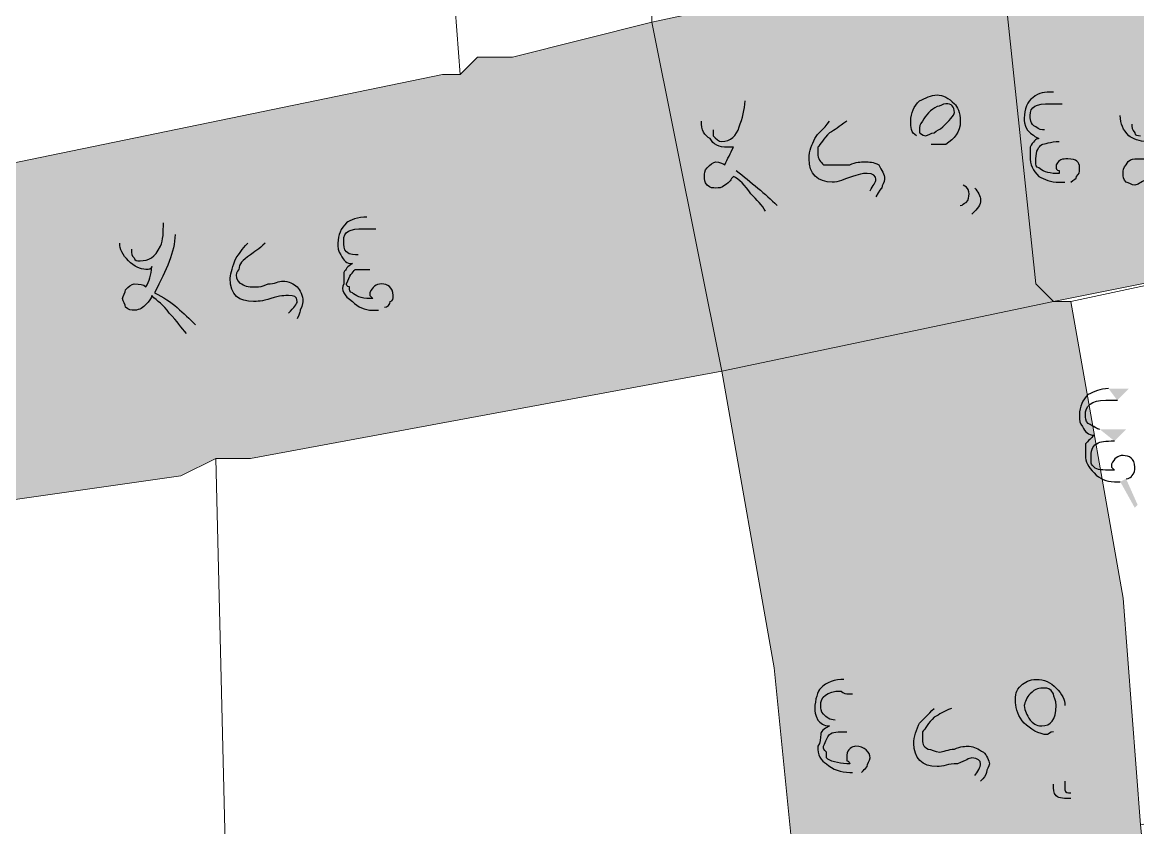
# Model space of a CAD drawing. Header units: metres. Extents: x 345912 to 349030, y 3061206 to 3061792.
# Drawn here: x 346841.73 to 346861.21, y 3061361.61 to 3061375.68 of the extents above; entities that cross this region are included whole.
import ezdxf

# ---------------------------------------------------------------- set-up
doc = ezdxf.new("R2010")
doc.units = ezdxf.units.M
doc.header["$MEASUREMENT"] = 0
doc.layers.add('PDF4_Geometry', color=7, linetype='Continuous')
doc.layers.add('PDF4_Solid Fills', color=7, linetype='Continuous')

msp = doc.modelspace()

# ---------------------------------------------------------------- hatches: boundary and pattern name
at = {"layer": 'PDF4_Solid Fills', "true_color": 0xc3c3c3, "transparency": 33554531}
h = msp.add_hatch(color=9, dxfattribs=at)
h.paths.add_polyline_path([(346861.86867, 3061355.56042), (346855.77267, 3061355.25562), (346854.85827, 3061364.39962), (346853.94387, 3061369.58122), (346859.73507, 3061370.80042), (346860.03987, 3061370.80042), (346860.95427, 3061365.61882), (346861.25907, 3061361.65642)], flags=0)
h.paths.add_polyline_path([(346864.00227, 3061332.39562), (346857.60147, 3061332.09083), (346856.68707, 3061342.14922), (346863.08787, 3061342.14922)], flags=0)
h.paths.add_polyline_path([(346838.09427, 3061366.83802), (346831.99827, 3061365.61882), (346831.08387, 3061365.31402), (346823.46387, 3061364.09482), (346814.01507, 3061362.26602), (346813.71028, 3061362.26602), (346791.45988, 3061357.99882), (346792.37427, 3061364.09482), (346811.27187, 3061367.75243), (346820.72067, 3061369.27642), (346829.55987, 3061371.10522), (346838.70387, 3061372.62922)], flags=0)
h.paths.add_polyline_path([(346867.65987, 3061372.32442), (346864.30707, 3061371.71482), (346864.30707, 3061372.01962), (346864.00227, 3061374.76282), (346867.35507, 3061375.37243)], flags=0)
h.paths.add_polyline_path([(346853.94387, 3061369.58122), (346845.71427, 3061368.05722), (346845.40947, 3061368.05722), (346845.10467, 3061368.05722), (346844.49507, 3061367.75243), (346838.09427, 3061366.83802), (346838.70387, 3061372.62922), (346849.06707, 3061374.76282), (346849.37187, 3061374.76282), (346849.67667, 3061375.06762), (346849.98147, 3061375.06762), (346850.28627, 3061375.06762), (346852.72467, 3061375.67722)], flags=0)
h.paths.add_polyline_path([(346859.73507, 3061370.80042), (346853.94387, 3061369.58122), (346852.72467, 3061375.67722), (346856.99187, 3061376.59162), (346858.82067, 3061376.89642), (346859.43027, 3061371.10522)], flags=0)
h.paths.add_polyline_path([(346864.00227, 3061374.76282), (346864.30707, 3061372.01962), (346864.30707, 3061371.71482), (346859.73507, 3061370.80042), (346859.43027, 3061371.10522), (346858.82067, 3061376.89642), (346860.95427, 3061377.20123), (346863.69747, 3061377.50603), (346863.69747, 3061376.89642)], flags=0)
h.paths.add_polyline_path([(346867.35507, 3061375.37243), (346864.00227, 3061374.76282), (346863.69747, 3061376.89642), (346863.69747, 3061377.50603), (346867.05027, 3061378.11562)], flags=0)
h.paths.add_polyline_path([(346956.05188, 3061317.15562), (346955.13748, 3061318.37482), (346952.39427, 3061320.81322), (346949.95587, 3061321.11802), (346943.85987, 3061323.25162), (346934.71587, 3061325.99482), (346928.01028, 3061327.51882), (346922.82867, 3061327.51882), (346919.78067, 3061327.21402), (346917.64707, 3061326.29962), (346909.41747, 3061322.03243), (346903.32147, 3061317.76522), (346901.18787, 3061317.15562), (346787.49747, 3061317.15562), (346787.19267, 3061318.37482), (346787.19267, 3061320.50842), (346788.10707, 3061333.91962), (346788.41187, 3061335.74842), (346788.41187, 3061342.14922), (346788.71668, 3061350.37882), (346789.63107, 3061357.08442), (346790.54547, 3061360.74202), (346790.54547, 3061366.22842), (346791.45988, 3061369.58122), (346794.50787, 3061379.03002), (346793.89827, 3061382.07802), (346793.59348, 3061382.99243), (346790.54547, 3061391.83162), (346787.19267, 3061402.80443), (346782.92547, 3061416.52042), (346782.92547, 3061419.87322), (346782.92547, 3061427.18843), (346780.18227, 3061437.55162), (346778.04867, 3061448.82923), (346775.30547, 3061457.36363), (346773.78147, 3061460.41162), (346770.73347, 3061464.06923), (346767.07587, 3061467.72682), (346763.11347, 3061473.51802), (346756.40787, 3061482.66203), (346754.88388, 3061486.31962), (346748.78787, 3061488.45322), (346744.82547, 3061489.36763), (346745.73987, 3061490.58682), (346754.57907, 3061487.84363), (346755.18867, 3061488.75802), (346754.57907, 3061494.24442), (346751.22627, 3061506.13162), (346747.56867, 3061512.83722), (346749.39748, 3061514.05643), (346753.35987, 3061506.43643), (346754.57907, 3061501.86442), (346756.71267, 3061492.72042), (346757.32227, 3061484.79563), (346760.37028, 3061481.13802), (346761.89427, 3061478.39483), (346767.07587, 3061470.77483), (346772.56227, 3061464.37402), (346775.00067, 3061461.02123), (346778.04867, 3061454.62042), (346780.18227, 3061447.00042), (346780.79187, 3061442.42843), (346784.44948, 3061428.10282), (346785.05907, 3061419.87322), (346785.36387, 3061417.13002), (346789.93587, 3061400.67083), (346795.11747, 3061386.04042), (346796.03187, 3061382.07802), (346795.42227, 3061375.67722), (346792.67907, 3061367.14282), (346792.37427, 3061364.09482), (346791.45988, 3061357.99882), (346791.15507, 3061353.73162), (346790.24067, 3061345.19722), (346789.93587, 3061333.61482), (346789.93587, 3061332.70042), (346789.63107, 3061331.48123), (346789.32628, 3061325.69002), (346789.02147, 3061321.42283), (346789.32628, 3061318.98443), (346789.63107, 3061317.15562), (346895.09187, 3061317.15562), (346896.00627, 3061317.46042), (346900.57827, 3061318.67962), (346905.45507, 3061320.81322), (346908.80787, 3061323.25162), (346916.12308, 3061327.21402), (346916.73267, 3061327.51882), (346917.64707, 3061327.82362), (346920.69507, 3061328.73802), (346927.70547, 3061328.73802), (346936.23988, 3061326.90923), (346946.29828, 3061324.16603), (346948.12707, 3061323.25162), (346949.04147, 3061322.94682), (346955.13748, 3061320.50842), (346957.57587, 3061318.37482), (346957.88067, 3061318.07002), (346958.49028, 3061317.15562)], flags=0)
h.paths.add_polyline_path([(346863.08787, 3061342.14922), (346856.68707, 3061342.14922), (346855.77267, 3061355.25562), (346861.86867, 3061355.56042), (346862.17347, 3061353.73162), (346862.78307, 3061343.97802)], flags=0)
h = msp.add_hatch(color=9, dxfattribs=at)
h.paths.add_polyline_path([(346861.86867, 3061355.56042), (346855.77267, 3061355.25562), (346854.85827, 3061364.39962), (346853.94387, 3061369.58122), (346859.73507, 3061370.80042), (346860.03987, 3061370.80042), (346860.95427, 3061365.61882), (346861.25907, 3061361.65642)], flags=0)
h.paths.add_polyline_path([(346864.00227, 3061332.39562), (346857.60147, 3061332.09083), (346856.68707, 3061342.14922), (346863.08787, 3061342.14922)], flags=0)
h.paths.add_polyline_path([(346838.09427, 3061366.83802), (346831.99827, 3061365.61882), (346831.08387, 3061365.31402), (346823.46387, 3061364.09482), (346814.01507, 3061362.26602), (346813.71028, 3061362.26602), (346791.45988, 3061357.99882), (346792.37427, 3061364.09482), (346811.27187, 3061367.75243), (346820.72067, 3061369.27642), (346829.55987, 3061371.10522), (346838.70387, 3061372.62922)], flags=0)
h.paths.add_polyline_path([(346867.65987, 3061372.32442), (346864.30707, 3061371.71482), (346864.30707, 3061372.01962), (346864.00227, 3061374.76282), (346867.35507, 3061375.37243)], flags=0)
h.paths.add_polyline_path([(346853.94387, 3061369.58122), (346845.71427, 3061368.05722), (346845.40947, 3061368.05722), (346845.10467, 3061368.05722), (346844.49507, 3061367.75243), (346838.09427, 3061366.83802), (346838.70387, 3061372.62922), (346849.06707, 3061374.76282), (346849.37187, 3061374.76282), (346849.67667, 3061375.06762), (346849.98147, 3061375.06762), (346850.28627, 3061375.06762), (346852.72467, 3061375.67722)], flags=0)
h.paths.add_polyline_path([(346859.73507, 3061370.80042), (346853.94387, 3061369.58122), (346852.72467, 3061375.67722), (346856.99187, 3061376.59162), (346858.82067, 3061376.89642), (346859.43027, 3061371.10522)], flags=0)
h.paths.add_polyline_path([(346864.00227, 3061374.76282), (346864.30707, 3061372.01962), (346864.30707, 3061371.71482), (346859.73507, 3061370.80042), (346859.43027, 3061371.10522), (346858.82067, 3061376.89642), (346860.95427, 3061377.20123), (346863.69747, 3061377.50603), (346863.69747, 3061376.89642)], flags=0)
h.paths.add_polyline_path([(346867.35507, 3061375.37243), (346864.00227, 3061374.76282), (346863.69747, 3061376.89642), (346863.69747, 3061377.50603), (346867.05027, 3061378.11562)], flags=0)
h.paths.add_polyline_path([(346956.05188, 3061317.15562), (346955.13748, 3061318.37482), (346952.39427, 3061320.81322), (346949.95587, 3061321.11802), (346943.85987, 3061323.25162), (346934.71587, 3061325.99482), (346928.01028, 3061327.51882), (346922.82867, 3061327.51882), (346919.78067, 3061327.21402), (346917.64707, 3061326.29962), (346909.41747, 3061322.03243), (346903.32147, 3061317.76522), (346901.18787, 3061317.15562), (346787.49747, 3061317.15562), (346787.19267, 3061318.37482), (346787.19267, 3061320.50842), (346788.10707, 3061333.91962), (346788.41187, 3061335.74842), (346788.41187, 3061342.14922), (346788.71668, 3061350.37882), (346789.63107, 3061357.08442), (346790.54547, 3061360.74202), (346790.54547, 3061366.22842), (346791.45988, 3061369.58122), (346794.50787, 3061379.03002), (346793.89827, 3061382.07802), (346793.59348, 3061382.99243), (346790.54547, 3061391.83162), (346787.19267, 3061402.80443), (346782.92547, 3061416.52042), (346782.92547, 3061419.87322), (346782.92547, 3061427.18843), (346780.18227, 3061437.55162), (346778.04867, 3061448.82923), (346775.30547, 3061457.36363), (346773.78147, 3061460.41162), (346770.73347, 3061464.06923), (346767.07587, 3061467.72682), (346763.11347, 3061473.51802), (346756.40787, 3061482.66203), (346754.88388, 3061486.31962), (346748.78787, 3061488.45322), (346744.82547, 3061489.36763), (346745.73987, 3061490.58682), (346754.57907, 3061487.84363), (346755.18867, 3061488.75802), (346754.57907, 3061494.24442), (346751.22627, 3061506.13162), (346747.56867, 3061512.83722), (346749.39748, 3061514.05643), (346753.35987, 3061506.43643), (346754.57907, 3061501.86442), (346756.71267, 3061492.72042), (346757.32227, 3061484.79563), (346760.37028, 3061481.13802), (346761.89427, 3061478.39483), (346767.07587, 3061470.77483), (346772.56227, 3061464.37402), (346775.00067, 3061461.02123), (346778.04867, 3061454.62042), (346780.18227, 3061447.00042), (346780.79187, 3061442.42843), (346784.44948, 3061428.10282), (346785.05907, 3061419.87322), (346785.36387, 3061417.13002), (346789.93587, 3061400.67083), (346795.11747, 3061386.04042), (346796.03187, 3061382.07802), (346795.42227, 3061375.67722), (346792.67907, 3061367.14282), (346792.37427, 3061364.09482), (346791.45988, 3061357.99882), (346791.15507, 3061353.73162), (346790.24067, 3061345.19722), (346789.93587, 3061333.61482), (346789.93587, 3061332.70042), (346789.63107, 3061331.48123), (346789.32628, 3061325.69002), (346789.02147, 3061321.42283), (346789.32628, 3061318.98443), (346789.63107, 3061317.15562), (346895.09187, 3061317.15562), (346896.00627, 3061317.46042), (346900.57827, 3061318.67962), (346905.45507, 3061320.81322), (346908.80787, 3061323.25162), (346916.12308, 3061327.21402), (346916.73267, 3061327.51882), (346917.64707, 3061327.82362), (346920.69507, 3061328.73802), (346927.70547, 3061328.73802), (346936.23988, 3061326.90923), (346946.29828, 3061324.16603), (346948.12707, 3061323.25162), (346949.04147, 3061322.94682), (346955.13748, 3061320.50842), (346957.57587, 3061318.37482), (346957.88067, 3061318.07002), (346958.49028, 3061317.15562)], flags=0)
h.paths.add_polyline_path([(346863.08787, 3061342.14922), (346856.68707, 3061342.14922), (346855.77267, 3061355.25562), (346861.86867, 3061355.56042), (346862.17347, 3061353.73162), (346862.78307, 3061343.97802)], flags=0)
at = {"layer": 'PDF4_Solid Fills', "transparency": 33554559}
h = msp.add_hatch(color=256, dxfattribs=at)
h.paths.add_polyline_path([(346859.88748, 3061374.25483), (346860.09068, 3061374.45803), (346859.73508, 3061374.45803)], flags=0)
h.paths.add_polyline_path([(346859.93828, 3061372.88323), (346860.19228, 3061372.42603), (346860.24308, 3061372.47683), (346860.03988, 3061372.88323)], flags=0)
h.paths.add_polyline_path([(346859.83668, 3061373.59443), (346860.03988, 3061373.79763), (346859.58268, 3061373.79763)], flags=0)
h.paths.add_polyline_path([(346861.66548, 3061374.40723), (346861.86868, 3061374.20403)], flags=0)
h.paths.add_polyline_path([(346861.51308, 3061373.13723, 0.07569992), (346861.86868, 3061374.20403)], flags=0)
h.paths.add_polyline_path([(346862.22428, 3061372.57843, 0.05915123), (346861.51308, 3061373.13723)], flags=0)
h.paths.add_polyline_path([(346862.22428, 3061372.57843), (346862.02108, 3061372.42603)], flags=0)
h.paths.add_polyline_path([(346860.90348, 3061374.05163), (346860.90348, 3061374.55963), (346861.10668, 3061374.35643), (346861.10668, 3061373.89923)], flags=0)
h.paths.add_polyline_path([(346863.59588, 3061374.05163), (346863.59588, 3061372.73083)], flags=0)
h.paths.add_polyline_path([(346863.69748, 3061372.47683), (346863.69748, 3061372.42603)], flags=0)
h = msp.add_hatch(color=256, dxfattribs=at)
h.paths.add_polyline_path([(346854.35028, 3061374.30564), (346854.55348, 3061374.10244)], flags=0)
h.paths.add_polyline_path([(346854.19788, 3061373.08644, 0.08894398), (346854.55348, 3061374.10244)], flags=0)
h.paths.add_polyline_path([(346854.90908, 3061372.47684), (346854.70588, 3061372.37524)], flags=0)
h.paths.add_polyline_path([(346853.58828, 3061373.95004), (346853.58828, 3061374.45804), (346853.79148, 3061374.30564), (346853.79148, 3061373.79764)], flags=0)
h.paths.add_polyline_path([(346855.82348, 3061373.95004), (346855.41708, 3061373.95004), (346855.62028, 3061374.15324), (346856.94108, 3061374.15324), (346856.73788, 3061373.95004), (346856.12828, 3061373.95004)], flags=0)
h.paths.add_polyline_path([(346856.63628, 3061372.62924), (346856.53468, 3061372.73084)], flags=0)
h.paths.add_polyline_path([(346857.60148, 3061373.54364), (346858.36348, 3061372.78164)], flags=0)
h.paths.add_polyline_path([(346858.31268, 3061372.32444), (346858.10948, 3061372.47684)], flags=0)
h.paths.add_polyline_path([(346858.16028, 3061372.83244), (346857.34748, 3061373.69604)], flags=0)
h = msp.add_hatch(color=256, dxfattribs=at)
h.paths.add_polyline_path([(346844.19028, 3061372.17203), (346844.39348, 3061371.96883)], flags=0)
h.paths.add_polyline_path([(346844.74908, 3061370.39403), (346844.59668, 3061370.24163)], flags=0)
h.paths.add_polyline_path([(346843.42828, 3061371.81643), (346843.42828, 3061372.32443), (346843.63148, 3061372.17203), (346843.63148, 3061371.71483)], flags=0)
h.paths.add_polyline_path([(346845.66348, 3061371.81643), (346845.25708, 3061371.81643), (346845.51108, 3061372.01963), (346846.78108, 3061372.01963), (346846.57788, 3061371.81643), (346845.96828, 3061371.81643)], flags=0)
h.paths.add_polyline_path([(346846.52708, 3061370.49563), (346846.37468, 3061370.59723)], flags=0)
h.paths.add_polyline_path([(346847.89868, 3061372.07043), (346848.10188, 3061372.27363), (346847.74628, 3061372.27363)], flags=0)
h.paths.add_polyline_path([(346847.94948, 3061370.64803), (346848.20348, 3061370.24163), (346848.25428, 3061370.29243), (346848.05108, 3061370.69883)], flags=0)
h.paths.add_polyline_path([(346847.79708, 3061371.35923), (346848.05108, 3061371.61323), (346847.59388, 3061371.61323)], flags=0)
h = msp.add_hatch(color=256, dxfattribs=at)
h.paths.add_polyline_path([(346860.85268, 3061369.07322), (346861.05588, 3061369.27642), (346860.70028, 3061369.27642)], flags=0)
h.paths.add_polyline_path([(346860.90348, 3061367.65082), (346861.15748, 3061367.19362), (346861.20828, 3061367.24442), (346861.00508, 3061367.70162)], flags=0)
h.paths.add_polyline_path([(346860.80188, 3061368.36202), (346861.00508, 3061368.56522), (346860.54788, 3061368.56522)], flags=0)
h.paths.add_polyline_path([(346862.27508, 3061368.81922), (346861.86868, 3061368.81922), (346862.07188, 3061369.02242), (346863.39268, 3061369.02242), (346863.18948, 3061368.81922), (346862.57988, 3061368.81922)], flags=0)
h.paths.add_polyline_path([(346863.08788, 3061367.49842), (346862.98628, 3061367.60002)], flags=0)
h.paths.add_polyline_path([(346863.90068, 3061368.92082), (346863.69748, 3061369.12402)], flags=0)
h.paths.add_polyline_path([(346864.40868, 3061368.10802), (346864.91668, 3061367.29522), (346864.81508, 3061367.24442), (346864.35788, 3061368.05722)], flags=0)
h = msp.add_hatch(color=256, dxfattribs=at)
h.paths.add_polyline_path([(346856.22988, 3061363.94243), (346856.43308, 3061364.19643), (346856.07748, 3061364.19643)], flags=0)
h.paths.add_polyline_path([(346856.22988, 3061362.57083), (346856.53468, 3061362.11363), (346856.58548, 3061362.16443), (346856.38228, 3061362.57083)], flags=0)
h.paths.add_polyline_path([(346856.12828, 3061363.28203), (346856.33148, 3061363.48523), (346855.92508, 3061363.48523)], flags=0)
h.paths.add_polyline_path([(346857.65228, 3061363.68843), (346857.24588, 3061363.68843), (346857.44908, 3061363.94243), (346858.76988, 3061363.94243), (346858.56668, 3061363.68843), (346857.95708, 3061363.68843)], flags=0)
h.paths.add_polyline_path([(346858.46508, 3061362.41843), (346858.36348, 3061362.52003)], flags=0)
h.paths.add_polyline_path([(346859.93828, 3061363.73923), (346859.93828, 3061362.41843)], flags=0)
h.paths.add_polyline_path([(346860.03988, 3061362.21523), (346860.03988, 3061362.11363)], flags=0)

# ---------------------------------------------------------------- linework, layer by layer
at = {"layer": 'PDF4_Geometry', "lineweight": 9}
for points in [[(346852.72468, 3061375.67724), (346850.28628, 3061375.06763), (346849.98147, 3061375.06763), (346849.67668, 3061375.06763), (346849.37188, 3061374.76284), (346848.15268, 3061390.91724), (346848.15268, 3061391.22203), (346848.45748, 3061391.22203), (346850.28628, 3061391.22203), (346851.20067, 3061382.99243), (346852.72468, 3061375.98203)], [(346852.72468, 3061375.67724), (346850.28628, 3061375.06763), (346849.98147, 3061375.06763), (346849.67668, 3061375.06763), (346849.37188, 3061374.76284), (346848.15268, 3061390.91724), (346848.15268, 3061391.22203), (346848.45748, 3061391.22203), (346850.28628, 3061391.22203), (346851.20067, 3061382.99243), (346852.72468, 3061375.98203)], [(346849.37188, 3061374.76284), (346849.06707, 3061374.76284), (346838.70388, 3061372.62923), (346840.22787, 3061386.34523), (346841.75188, 3061387.25963), (346842.05668, 3061389.08844), (346843.27587, 3061390.30763), (346846.62867, 3061390.91724), (346846.93348, 3061390.91724), (346847.23828, 3061390.91724), (346847.84787, 3061390.91724), (346848.15268, 3061390.91724)], [(346849.37188, 3061374.76284), (346849.06707, 3061374.76284), (346838.70388, 3061372.62923), (346840.22787, 3061386.34523), (346841.75188, 3061387.25963), (346842.05668, 3061389.08844), (346843.27587, 3061390.30763), (346846.62867, 3061390.91724), (346846.93348, 3061390.91724), (346847.23828, 3061390.91724), (346847.84787, 3061390.91724), (346848.15268, 3061390.91724)], [(346864.00227, 3061374.76282), (346864.30707, 3061372.01962), (346864.30707, 3061371.71482), (346859.73507, 3061370.80042), (346859.43027, 3061371.10522), (346858.82067, 3061376.89642), (346860.95427, 3061377.20123), (346863.69747, 3061377.50603), (346863.69747, 3061376.89642)], [(346864.00227, 3061374.76282), (346864.30707, 3061372.01962), (346864.30707, 3061371.71482), (346859.73507, 3061370.80042), (346859.43027, 3061371.10522), (346858.82067, 3061376.89642), (346860.95427, 3061377.20123), (346863.69747, 3061377.50603), (346863.69747, 3061376.89642)], [(346859.73507, 3061370.80042), (346853.94387, 3061369.58122), (346852.72467, 3061375.67722), (346856.99187, 3061376.59162), (346858.82067, 3061376.89642), (346859.43027, 3061371.10522)], [(346859.73507, 3061370.80042), (346853.94387, 3061369.58122), (346852.72467, 3061375.67722), (346856.99187, 3061376.59162), (346858.82067, 3061376.89642), (346859.43027, 3061371.10522)], [(346853.94387, 3061369.58122), (346845.71427, 3061368.05722), (346845.40947, 3061368.05722), (346845.10467, 3061368.05722), (346844.49507, 3061367.75243), (346838.09427, 3061366.83802), (346838.70387, 3061372.62922), (346849.06707, 3061374.76282), (346849.37187, 3061374.76282), (346849.67667, 3061375.06762), (346849.98147, 3061375.06762), (346850.28627, 3061375.06762), (346852.72467, 3061375.67722)], [(346853.94387, 3061369.58122), (346845.71427, 3061368.05722), (346845.40947, 3061368.05722), (346845.10467, 3061368.05722), (346844.49507, 3061367.75243), (346838.09427, 3061366.83802), (346838.70387, 3061372.62922), (346849.06707, 3061374.76282), (346849.37187, 3061374.76282), (346849.67667, 3061375.06762), (346849.98147, 3061375.06762), (346850.28627, 3061375.06762), (346852.72467, 3061375.67722)], [(346861.25908, 3061361.65643), (346860.95427, 3061365.61884), (346860.03988, 3061370.80042), (346864.30707, 3061371.71483), (346865.83108, 3061362.57083)], [(346861.25908, 3061361.65643), (346860.95427, 3061365.61884), (346860.03988, 3061370.80042), (346864.30707, 3061371.71483), (346865.83108, 3061362.57083)], [(346861.86867, 3061355.56042), (346855.77267, 3061355.25562), (346854.85827, 3061364.39962), (346853.94387, 3061369.58122), (346859.73507, 3061370.80042), (346860.03987, 3061370.80042), (346860.95427, 3061365.61882), (346861.25907, 3061361.65642)], [(346861.86867, 3061355.56042), (346855.77267, 3061355.25562), (346854.85827, 3061364.39962), (346853.94387, 3061369.58122), (346859.73507, 3061370.80042), (346860.03987, 3061370.80042), (346860.95427, 3061365.61882), (346861.25907, 3061361.65642)], [(346855.77268, 3061355.25564), (346855.16308, 3061350.37884), (346846.93348, 3061349.76923), (346846.32388, 3061349.76923), (346845.40947, 3061349.46444), (346845.40947, 3061355.56042), (346845.10468, 3061368.05724), (346845.40947, 3061368.05724), (346845.71427, 3061368.05724), (346853.94388, 3061369.58124), (346854.85828, 3061364.39963)], [(346855.77268, 3061355.25564), (346855.16308, 3061350.37884), (346846.93348, 3061349.76923), (346846.32388, 3061349.76923), (346845.40947, 3061349.46444), (346845.40947, 3061355.56042), (346845.10468, 3061368.05724), (346845.40947, 3061368.05724), (346845.71427, 3061368.05724), (346853.94388, 3061369.58124), (346854.85828, 3061364.39963)], [(346845.40947, 3061349.46444), (346844.49507, 3061349.46444), (346845.10468, 3061350.68363), (346845.10468, 3061350.98844), (346840.22787, 3061353.42683), (346836.57028, 3061354.03643), (346837.78947, 3061362.87564), (346838.09427, 3061366.83803), (346844.49507, 3061367.75243), (346845.10468, 3061368.05724), (346845.40947, 3061355.56042)], [(346845.40947, 3061349.46444), (346844.49507, 3061349.46444), (346845.10468, 3061350.68363), (346845.10468, 3061350.98844), (346840.22787, 3061353.42683), (346836.57028, 3061354.03643), (346837.78947, 3061362.87564), (346838.09427, 3061366.83803), (346844.49507, 3061367.75243), (346845.10468, 3061368.05724), (346845.40947, 3061355.56042)]]:
    msp.add_lwpolyline(points, close=True, dxfattribs=at)
at = {"layer": 'PDF4_Geometry', "lineweight": 25}
for points in [[(346854.24868, 3061373.84844), (346854.29948, 3061374.00084), (346854.35028, 3061374.15324), (346854.35028, 3061374.30564)], [(346857.24588, 3061373.95004), (346857.24588, 3061374.10244), (346857.29668, 3061374.20404), (346857.39828, 3061374.30564)], [(346857.39828, 3061374.30564), (346857.49988, 3061374.35644), (346857.60148, 3061374.40724), (346857.70308, 3061374.40724)], [(346857.70308, 3061374.40724), (346857.80468, 3061374.40724), (346857.90628, 3061374.35644), (346858.00788, 3061374.25484)], [(346859.37948, 3061374.35643), (346859.27788, 3061374.30563), (346859.22708, 3061374.15323), (346859.22708, 3061374.00083)], [(346859.73508, 3061374.45803), (346859.58268, 3061374.45803), (346859.48108, 3061374.45803), (346859.37948, 3061374.35643)], [(346857.70308, 3061374.20404), (346857.60148, 3061374.15324), (346857.49988, 3061374.05164), (346857.44908, 3061373.95004)], [(346857.85548, 3061374.25484), (346857.80468, 3061374.25484), (346857.75388, 3061374.20404), (346857.70308, 3061374.20404)], [(346858.00788, 3061374.10244), (346858.00788, 3061374.20404), (346857.95708, 3061374.25484), (346857.85548, 3061374.25484)], [(346858.00788, 3061374.25484), (346858.05868, 3061374.20404), (346858.10948, 3061374.10244), (346858.10948, 3061373.95004)], [(346859.32868, 3061374.05163), (346859.32868, 3061374.20403), (346859.43028, 3061374.25483), (346859.68428, 3061374.25483)], [(346859.68428, 3061374.25483), (346859.68428, 3061374.25483), (346859.73508, 3061374.25483), (346859.78588, 3061374.25483)], [(346859.78588, 3061374.25483), (346859.83668, 3061374.25483), (346859.88748, 3061374.25483), (346859.88748, 3061374.25483)], [(346853.74068, 3061373.64524), (346853.63908, 3061373.69604), (346853.58828, 3061373.79764), (346853.58828, 3061373.95004)], [(346855.56948, 3061373.64524), (346855.62028, 3061373.74684), (346855.72188, 3061373.79764), (346855.82348, 3061373.95004)], [(346856.12828, 3061373.95004), (346855.97588, 3061373.84844), (346855.92508, 3061373.79764), (346855.82348, 3061373.74684)], [(346857.34748, 3061373.69604), (346857.24588, 3061373.74684), (346857.24588, 3061373.84844), (346857.24588, 3061373.95004)], [(346857.44908, 3061373.95004), (346857.39828, 3061373.89924), (346857.39828, 3061373.84844), (346857.39828, 3061373.79764)], [(346857.80468, 3061373.84844), (346857.90628, 3061373.95004), (346858.00788, 3061374.05164), (346858.00788, 3061374.10244)], [(346858.10948, 3061373.95004), (346858.10948, 3061373.74684), (346858.00788, 3061373.64524), (346857.85548, 3061373.54364)], [(346859.22708, 3061374.00083), (346859.22708, 3061373.95003), (346859.22708, 3061373.89923), (346859.27788, 3061373.79763)], [(346859.43028, 3061373.84843), (346859.32868, 3061373.89923), (346859.32868, 3061374.00083), (346859.32868, 3061374.05163)], [(346861.05588, 3061373.69603), (346860.95428, 3061373.79763), (346860.90348, 3061373.89923), (346860.90348, 3061374.05163)], [(346853.79148, 3061373.79764), (346853.79148, 3061373.74684), (346853.79148, 3061373.69604), (346853.79148, 3061373.69604)], [(346853.94388, 3061373.59444), (346854.09628, 3061373.59444), (346854.19788, 3061373.69604), (346854.24868, 3061373.84844)], [(346855.82348, 3061373.74684), (346855.72188, 3061373.64524), (346855.67108, 3061373.54364), (346855.62028, 3061373.49284)], [(346857.39828, 3061373.79764), (346857.39828, 3061373.79764), (346857.39828, 3061373.74684), (346857.39828, 3061373.74684)], [(346857.39828, 3061373.74684), (346857.39828, 3061373.74684), (346857.44908, 3061373.69604), (346857.49988, 3061373.69604)], [(346857.49988, 3061373.69604), (346857.55068, 3061373.69604), (346857.60148, 3061373.74684), (346857.65228, 3061373.74684)], [(346857.65228, 3061373.74684), (346857.70308, 3061373.79764), (346857.75388, 3061373.79764), (346857.80468, 3061373.84844)], [(346859.27788, 3061373.79763), (346859.32868, 3061373.74683), (346859.37948, 3061373.69603), (346859.48108, 3061373.64523)], [(346859.58268, 3061373.79763), (346859.53188, 3061373.79763), (346859.48108, 3061373.79763), (346859.43028, 3061373.84843)], [(346861.10668, 3061373.89923), (346861.10668, 3061373.84843), (346861.10668, 3061373.79763), (346861.15748, 3061373.74683)], [(346861.15748, 3061373.74683), (346861.15748, 3061373.69603), (346861.20828, 3061373.69603), (346861.25908, 3061373.69603)], [(346854.04548, 3061373.49284), (346853.89308, 3061373.49284), (346853.79148, 3061373.54364), (346853.74068, 3061373.64524)], [(346853.79148, 3061373.69604), (346853.84228, 3061373.64524), (346853.89308, 3061373.59444), (346853.94388, 3061373.59444)], [(346855.46788, 3061373.28964), (346855.46788, 3061373.44204), (346855.51868, 3061373.54364), (346855.56948, 3061373.64524)], [(346857.85548, 3061373.54364), (346857.75388, 3061373.54364), (346857.65228, 3061373.54364), (346857.60148, 3061373.54364)], [(346859.48108, 3061373.64523), (346859.43028, 3061373.64523), (346859.37948, 3061373.59443), (346859.32868, 3061373.49283)], [(346859.43028, 3061373.28963), (346859.43028, 3061373.44203), (346859.48108, 3061373.49283), (346859.53188, 3061373.54363)], [(346859.53188, 3061373.54363), (346859.58268, 3061373.54363), (346859.68428, 3061373.59443), (346859.83668, 3061373.59443)], [(346861.36068, 3061373.59443), (346861.25908, 3061373.59443), (346861.10668, 3061373.64523), (346861.05588, 3061373.69603)], [(346853.99468, 3061373.18804), (346854.04548, 3061373.28964), (346854.09628, 3061373.39124), (346854.14708, 3061373.49284)], [(346854.14708, 3061373.49284), (346854.09628, 3061373.49284), (346854.09628, 3061373.49284), (346854.04548, 3061373.49284)], [(346855.62028, 3061373.49284), (346855.62028, 3061373.49284), (346855.62028, 3061373.44204), (346855.62028, 3061373.39124)], [(346855.62028, 3061373.39124), (346855.62028, 3061373.28964), (346855.67108, 3061373.23884), (346855.72188, 3061373.18804)], [(346859.32868, 3061373.49283), (346859.32868, 3061373.49283), (346859.32868, 3061373.39123), (346859.32868, 3061373.34043)], [(346859.32868, 3061373.34043), (346859.32868, 3061373.18803), (346859.37948, 3061373.08643), (346859.48108, 3061372.98483)], [(346853.63908, 3061372.98484), (346853.63908, 3061373.03564), (346853.63908, 3061373.08644), (346853.68988, 3061373.13724)], [(346853.68988, 3061373.13724), (346853.74068, 3061373.18804), (346853.79148, 3061373.23884), (346853.84228, 3061373.23884)], [(346853.84228, 3061373.23884), (346853.89308, 3061373.23884), (346853.99468, 3061373.18804), (346853.99468, 3061373.18804)], [(346855.87428, 3061372.88324), (346855.62028, 3061372.88324), (346855.46788, 3061373.03564), (346855.46788, 3061373.28964)], [(346855.72188, 3061373.18804), (346855.77268, 3061373.18804), (346855.82348, 3061373.18804), (346855.92508, 3061373.18804)], [(346855.92508, 3061373.18804), (346855.97588, 3061373.18804), (346856.07748, 3061373.18804), (346856.17908, 3061373.18804)], [(346856.17908, 3061373.18804), (346856.28068, 3061373.23884), (346856.38228, 3061373.23884), (346856.43308, 3061373.23884)], [(346856.43308, 3061373.23884), (346856.53468, 3061373.23884), (346856.58548, 3061373.23884), (346856.68708, 3061373.18804)], [(346856.68708, 3061373.18804), (346856.73788, 3061373.08644), (346856.78868, 3061373.03564), (346856.78868, 3061372.93404)], [(346859.43028, 3061373.23883), (346859.43028, 3061373.28963), (346859.43028, 3061373.28963), (346859.43028, 3061373.28963)], [(346859.48108, 3061373.13723), (346859.43028, 3061373.13723), (346859.43028, 3061373.18803), (346859.43028, 3061373.23883)], [(346859.78588, 3061373.03563), (346859.63348, 3061373.03563), (346859.53188, 3061373.08643), (346859.48108, 3061373.13723)], [(346859.98908, 3061373.28963), (346859.88748, 3061373.28963), (346859.83668, 3061373.28963), (346859.78588, 3061373.18803)], [(346859.78588, 3061373.18803), (346859.78588, 3061373.13723), (346859.78588, 3061373.13723), (346859.78588, 3061373.13723)], [(346859.78588, 3061373.13723), (346859.78588, 3061373.13723), (346859.78588, 3061373.08643), (346859.83668, 3061373.08643)], [(346860.19228, 3061373.13723), (346860.19228, 3061373.23883), (346860.14148, 3061373.28963), (346859.98908, 3061373.28963)], [(346860.14148, 3061372.98483), (346860.19228, 3061373.03563), (346860.19228, 3061373.03563), (346860.19228, 3061373.13723)], [(346860.95428, 3061373.03563), (346860.95428, 3061373.08643), (346860.95428, 3061373.13723), (346861.00508, 3061373.18803)], [(346861.00508, 3061373.18803), (346861.05588, 3061373.28963), (346861.10668, 3061373.28963), (346861.15748, 3061373.28963)], [(346861.15748, 3061373.28963), (346861.25908, 3061373.28963), (346861.30988, 3061373.28963), (346861.36068, 3061373.28963)], [(346853.68988, 3061372.83244), (346853.63908, 3061372.88324), (346853.63908, 3061372.93404), (346853.63908, 3061372.98484)], [(346854.14708, 3061372.98484), (346854.09628, 3061372.93404), (346854.09628, 3061372.88324), (346853.99468, 3061372.83244)], [(346854.45188, 3061372.68004), (346854.35028, 3061372.83244), (346854.24868, 3061372.93404), (346854.14708, 3061372.98484)], [(346854.19788, 3061373.08644), (346854.45188, 3061372.88324), (346854.70588, 3061372.68004), (346854.90908, 3061372.47684)], [(346856.22988, 3061372.98484), (346856.07748, 3061372.93404), (346855.97588, 3061372.88324), (346855.87428, 3061372.88324)], [(346856.48388, 3061373.03564), (346856.43308, 3061373.03564), (346856.38228, 3061373.03564), (346856.22988, 3061372.98484)], [(346856.63628, 3061372.93404), (346856.63628, 3061372.98484), (346856.58548, 3061373.03564), (346856.48388, 3061373.03564)], [(346856.53468, 3061372.73084), (346856.58548, 3061372.83244), (346856.63628, 3061372.88324), (346856.63628, 3061372.93404)], [(346856.78868, 3061372.93404), (346856.78868, 3061372.88324), (346856.73788, 3061372.83244), (346856.73788, 3061372.78164)], [(346859.48108, 3061372.98483), (346859.58268, 3061372.93403), (346859.68428, 3061372.88323), (346859.83668, 3061372.88323)], [(346859.83668, 3061373.03563), (346859.83668, 3061373.03563), (346859.78588, 3061373.03563), (346859.78588, 3061373.03563)], [(346859.83668, 3061373.08643), (346859.83668, 3061373.08643), (346859.83668, 3061373.03563), (346859.83668, 3061373.03563)], [(346860.03988, 3061372.88323), (346860.09068, 3061372.93403), (346860.14148, 3061372.93403), (346860.14148, 3061372.98483)], [(346861.00508, 3061372.88323), (346860.95428, 3061372.93403), (346860.95428, 3061372.98483), (346860.95428, 3061373.03563)], [(346861.36068, 3061372.93403), (346861.25908, 3061372.88323), (346861.20828, 3061372.83243), (346861.15748, 3061372.83243)], [(346853.84228, 3061372.78164), (346853.79148, 3061372.78164), (346853.74068, 3061372.78164), (346853.68988, 3061372.83244)], [(346853.99468, 3061372.83244), (346853.94388, 3061372.78164), (346853.89308, 3061372.78164), (346853.84228, 3061372.78164)], [(346856.73788, 3061372.78164), (346856.73788, 3061372.78164), (346856.68708, 3061372.73084), (346856.63628, 3061372.62924)], [(346858.26188, 3061372.68004), (346858.26188, 3061372.73084), (346858.26188, 3061372.78164), (346858.16028, 3061372.83244)], [(346858.36348, 3061372.78164), (346858.41428, 3061372.73084), (346858.46508, 3061372.62924), (346858.46508, 3061372.57844)], [(346859.83668, 3061372.88323), (346859.88748, 3061372.88323), (346859.88748, 3061372.88323), (346859.93828, 3061372.88323)], [(346861.15748, 3061372.83243), (346861.10668, 3061372.83243), (346861.05588, 3061372.88323), (346861.00508, 3061372.88323)], [(346854.70588, 3061372.37524), (346854.65508, 3061372.47684), (346854.55348, 3061372.57844), (346854.45188, 3061372.68004)], [(346858.21108, 3061372.52764), (346858.26188, 3061372.57844), (346858.26188, 3061372.62924), (346858.26188, 3061372.68004)], [(346858.46508, 3061372.57844), (346858.46508, 3061372.47684), (346858.41428, 3061372.42604), (346858.31268, 3061372.32444)], [(346858.10948, 3061372.47684), (346858.16028, 3061372.47684), (346858.16028, 3061372.52764), (346858.21108, 3061372.52764)], [(346844.13948, 3061371.76563), (346844.19028, 3061371.86723), (346844.19028, 3061372.01963), (346844.19028, 3061372.17203)], [(346847.39068, 3061372.17203), (346847.28908, 3061372.07043), (346847.23828, 3061371.96883), (346847.23828, 3061371.81643)], [(346847.74628, 3061372.27363), (346847.59388, 3061372.27363), (346847.44148, 3061372.22283), (346847.39068, 3061372.17203)], [(346844.39348, 3061371.96883), (346844.39348, 3061371.66403), (346844.24108, 3061371.35923), (346844.03788, 3061370.95283)], [(346847.33988, 3061371.86723), (346847.33988, 3061372.01963), (346847.44148, 3061372.07043), (346847.69548, 3061372.07043)], [(346847.69548, 3061372.07043), (346847.69548, 3061372.07043), (346847.74628, 3061372.07043), (346847.79708, 3061372.07043)], [(346847.79708, 3061372.07043), (346847.84788, 3061372.07043), (346847.89868, 3061372.07043), (346847.89868, 3061372.07043)], [(346843.58068, 3061371.51163), (346843.47908, 3061371.61323), (346843.42828, 3061371.71483), (346843.42828, 3061371.81643)], [(346843.78388, 3061371.51163), (346843.93628, 3061371.51163), (346844.03788, 3061371.56243), (346844.13948, 3061371.76563)], [(346845.46028, 3061371.56243), (346845.51108, 3061371.61323), (346845.56188, 3061371.71483), (346845.66348, 3061371.81643)], [(346845.96828, 3061371.81643), (346845.86668, 3061371.71483), (346845.76508, 3061371.66403), (346845.71428, 3061371.61323)], [(346847.23828, 3061371.81643), (346847.23828, 3061371.76563), (346847.23828, 3061371.66403), (346847.28908, 3061371.61323)], [(346847.39068, 3061371.66403), (346847.33988, 3061371.71483), (346847.33988, 3061371.76563), (346847.33988, 3061371.86723)], [(346843.63148, 3061371.71483), (346843.63148, 3061371.61323), (346843.63148, 3061371.61323), (346843.68228, 3061371.56243)], [(346845.71428, 3061371.61323), (346845.56188, 3061371.51163), (346845.51108, 3061371.46083), (346845.51108, 3061371.35923)], [(346847.28908, 3061371.61323), (346847.33988, 3061371.51163), (346847.39068, 3061371.46083), (346847.49228, 3061371.46083)], [(346847.59388, 3061371.61323), (346847.54308, 3061371.61323), (346847.44148, 3061371.61323), (346847.39068, 3061371.66403)], [(346843.88548, 3061371.35923), (346843.78388, 3061371.35923), (346843.68228, 3061371.41003), (346843.58068, 3061371.51163)], [(346843.68228, 3061371.56243), (346843.68228, 3061371.51163), (346843.73308, 3061371.51163), (346843.78388, 3061371.51163)], [(346843.88548, 3061371.05443), (346843.93628, 3061371.15603), (346843.98708, 3061371.25763), (346843.98708, 3061371.41003)], [(346843.98708, 3061371.41003), (346843.98708, 3061371.35923), (346843.93628, 3061371.35923), (346843.88548, 3061371.35923)], [(346845.35868, 3061371.20683), (346845.35868, 3061371.30843), (346845.40948, 3061371.41003), (346845.46028, 3061371.56243)], [(346847.49228, 3061371.46083), (346847.39068, 3061371.41003), (346847.39068, 3061371.35923), (346847.33988, 3061371.30843)], [(346845.76508, 3061370.80043), (346845.51108, 3061370.80043), (346845.35868, 3061370.90203), (346845.35868, 3061371.20683)], [(346845.51108, 3061371.35923), (346845.51108, 3061371.35923), (346845.46028, 3061371.30843), (346845.46028, 3061371.25763)], [(346845.46028, 3061371.25763), (346845.46028, 3061371.20683), (346845.51108, 3061371.10523), (346845.56188, 3061371.10523)], [(346847.33988, 3061371.30843), (346847.33988, 3061371.25763), (346847.33988, 3061371.20683), (346847.33988, 3061371.10523)], [(346847.39068, 3061371.10523), (346847.44148, 3061371.25763), (346847.49228, 3061371.30843), (346847.54308, 3061371.35923)], [(346847.54308, 3061371.35923), (346847.59388, 3061371.35923), (346847.64468, 3061371.35923), (346847.79708, 3061371.35923)], [(346843.47908, 3061370.85123), (346843.47908, 3061370.90203), (346843.52988, 3061370.95283), (346843.52988, 3061371.00363)], [(346843.52988, 3061371.00363), (346843.58068, 3061371.05443), (346843.63148, 3061371.10523), (346843.68228, 3061371.10523)], [(346843.68228, 3061371.10523), (346843.78388, 3061371.10523), (346843.83468, 3061371.10523), (346843.88548, 3061371.05443)], [(346845.56188, 3061371.10523), (346845.61268, 3061371.05443), (346845.71428, 3061371.05443), (346845.81588, 3061371.05443)], [(346845.81588, 3061371.05443), (346845.86668, 3061371.05443), (346845.91748, 3061371.05443), (346846.01908, 3061371.10523)], [(346846.01908, 3061371.10523), (346846.12068, 3061371.10523), (346846.22228, 3061371.15603), (346846.27308, 3061371.15603)], [(346846.27308, 3061371.15603), (346846.37468, 3061371.15603), (346846.47628, 3061371.10523), (346846.52708, 3061371.05443)], [(346846.52708, 3061371.05443), (346846.57788, 3061371.00363), (346846.62868, 3061370.90203), (346846.62868, 3061370.80043)], [(346847.33988, 3061371.10523), (346847.28908, 3061371.00363), (346847.33988, 3061370.90203), (346847.49228, 3061370.80043)], [(346847.44148, 3061371.05443), (346847.39068, 3061371.05443), (346847.39068, 3061371.10523), (346847.39068, 3061371.10523)], [(346847.49228, 3061370.95283), (346847.44148, 3061370.95283), (346847.44148, 3061371.00363), (346847.44148, 3061371.05443)], [(346848.00028, 3061371.10523), (346847.89868, 3061371.10523), (346847.84788, 3061371.05443), (346847.79708, 3061370.95283)], [(346848.20348, 3061370.90203), (346848.20348, 3061371.05443), (346848.10188, 3061371.10523), (346848.00028, 3061371.10523)], [(346843.52988, 3061370.69883), (346843.52988, 3061370.74963), (346843.47908, 3061370.80043), (346843.47908, 3061370.85123)], [(346843.98708, 3061370.90203), (346843.98708, 3061370.85123), (346843.93628, 3061370.80043), (346843.88548, 3061370.74963)], [(346844.29188, 3061370.59723), (346844.19028, 3061370.74963), (346844.08868, 3061370.80043), (346843.98708, 3061370.90203)], [(346844.03788, 3061370.95283), (346844.34268, 3061370.80043), (346844.54588, 3061370.59723), (346844.74908, 3061370.39403)], [(346846.06988, 3061370.85123), (346845.91748, 3061370.80043), (346845.81588, 3061370.80043), (346845.76508, 3061370.80043)], [(346846.37468, 3061370.90203), (346846.32388, 3061370.90203), (346846.22228, 3061370.90203), (346846.06988, 3061370.85123)], [(346846.52708, 3061370.80043), (346846.52708, 3061370.90203), (346846.47628, 3061370.90203), (346846.37468, 3061370.90203)], [(346846.37468, 3061370.59723), (346846.47628, 3061370.69883), (346846.52708, 3061370.74963), (346846.52708, 3061370.80043)], [(346846.62868, 3061370.80043), (346846.62868, 3061370.80043), (346846.62868, 3061370.74963), (346846.57788, 3061370.64803)], [(346847.79708, 3061370.85123), (346847.64468, 3061370.85123), (346847.54308, 3061370.90203), (346847.49228, 3061370.95283)], [(346847.49228, 3061370.80043), (346847.59388, 3061370.69883), (346847.69548, 3061370.64803), (346847.84788, 3061370.64803)], [(346847.79708, 3061370.95283), (346847.79708, 3061370.90203), (346847.79708, 3061370.90203), (346847.79708, 3061370.90203)], [(346847.79708, 3061370.90203), (346847.84788, 3061370.85123), (346847.84788, 3061370.85123), (346847.84788, 3061370.85123)], [(346847.84788, 3061370.85123), (346847.84788, 3061370.85123), (346847.79708, 3061370.85123), (346847.79708, 3061370.85123)], [(346848.05108, 3061370.69883), (346848.10188, 3061370.69883), (346848.15268, 3061370.74963), (346848.15268, 3061370.80043)], [(346848.15268, 3061370.80043), (346848.20348, 3061370.80043), (346848.20348, 3061370.85123), (346848.20348, 3061370.90203)], [(346843.68228, 3061370.64803), (346843.63148, 3061370.64803), (346843.58068, 3061370.64803), (346843.52988, 3061370.69883)], [(346843.88548, 3061370.74963), (346843.83468, 3061370.69883), (346843.78388, 3061370.64803), (346843.68228, 3061370.64803)], [(346844.59668, 3061370.24163), (346844.49508, 3061370.34323), (346844.44428, 3061370.44483), (346844.29188, 3061370.59723)], [(346846.57788, 3061370.64803), (346846.57788, 3061370.64803), (346846.57788, 3061370.59723), (346846.52708, 3061370.49563)], [(346847.84788, 3061370.64803), (346847.89868, 3061370.64803), (346847.89868, 3061370.64803), (346847.94948, 3061370.64803)], [(346860.70028, 3061369.27642), (346860.54788, 3061369.27642), (346860.44628, 3061369.22562), (346860.34468, 3061369.17482)], [(346860.34468, 3061369.17482), (346860.24308, 3061369.07322), (346860.19228, 3061368.97162), (346860.19228, 3061368.81922)], [(346860.29388, 3061368.81922), (346860.29388, 3061368.97162), (346860.39548, 3061369.07322), (346860.64948, 3061369.07322)], [(346860.64948, 3061369.07322), (346860.64948, 3061369.07322), (346860.70028, 3061369.07322), (346860.75108, 3061369.07322)], [(346860.75108, 3061369.07322), (346860.80188, 3061369.07322), (346860.85268, 3061369.07322), (346860.85268, 3061369.07322)], [(346860.19228, 3061368.81922), (346860.19228, 3061368.71762), (346860.19228, 3061368.66682), (346860.24308, 3061368.61602)], [(346860.34468, 3061368.66682), (346860.29388, 3061368.71762), (346860.29388, 3061368.76842), (346860.29388, 3061368.81922)], [(346860.54788, 3061368.56522), (346860.49708, 3061368.56522), (346860.44628, 3061368.61602), (346860.34468, 3061368.66682)], [(346860.24308, 3061368.61602), (346860.29388, 3061368.51442), (346860.34468, 3061368.46362), (346860.44628, 3061368.46362)], [(346860.44628, 3061368.46362), (346860.39548, 3061368.41282), (346860.34468, 3061368.36202), (346860.29388, 3061368.31122)], [(346860.29388, 3061368.31122), (346860.29388, 3061368.26042), (346860.29388, 3061368.20962), (346860.29388, 3061368.10802)], [(346860.39548, 3061368.10802), (346860.39548, 3061368.20962), (346860.44628, 3061368.31122), (346860.49708, 3061368.31122)], [(346860.49708, 3061368.31122), (346860.54788, 3061368.36202), (346860.64948, 3061368.36202), (346860.80188, 3061368.36202)], [(346860.29388, 3061368.10802), (346860.29388, 3061368.00642), (346860.34468, 3061367.90482), (346860.44628, 3061367.80322)], [(346860.39548, 3061368.00642), (346860.39548, 3061368.05722), (346860.39548, 3061368.10802), (346860.39548, 3061368.10802)], [(346860.95428, 3061368.10802), (346860.85268, 3061368.10802), (346860.80188, 3061368.05722), (346860.75108, 3061367.95562)], [(346861.15748, 3061367.90482), (346861.15748, 3061368.05722), (346861.05588, 3061368.10802), (346860.95428, 3061368.10802)], [(346860.44628, 3061367.90482), (346860.39548, 3061367.95562), (346860.39548, 3061367.95562), (346860.39548, 3061368.00642)], [(346860.75108, 3061367.85402), (346860.59868, 3061367.85402), (346860.49708, 3061367.85402), (346860.44628, 3061367.90482)], [(346860.75108, 3061367.95562), (346860.75108, 3061367.95562), (346860.75108, 3061367.90482), (346860.75108, 3061367.90482)], [(346860.75108, 3061367.90482), (346860.75108, 3061367.90482), (346860.75108, 3061367.90482), (346860.80188, 3061367.85402)], [(346861.10668, 3061367.75242), (346861.15748, 3061367.80322), (346861.15748, 3061367.85402), (346861.15748, 3061367.90482)], [(346860.44628, 3061367.80322), (346860.54788, 3061367.70162), (346860.64948, 3061367.65082), (346860.80188, 3061367.65082)], [(346860.80188, 3061367.85402), (346860.80188, 3061367.85402), (346860.75108, 3061367.85402), (346860.75108, 3061367.85402)], [(346861.00508, 3061367.70162), (346861.05588, 3061367.70162), (346861.10668, 3061367.75242), (346861.10668, 3061367.75242)], [(346860.80188, 3061367.65082), (346860.85268, 3061367.65082), (346860.85268, 3061367.65082), (346860.90348, 3061367.65082)], [(346856.07748, 3061364.19643), (346855.92508, 3061364.19643), (346855.77268, 3061364.14563), (346855.67108, 3061364.04403)], [(346859.17628, 3061364.09483), (346859.22708, 3061364.14563), (346859.32868, 3061364.19643), (346859.43028, 3061364.19643)], [(346859.43028, 3061364.19643), (346859.58268, 3061364.19643), (346859.68428, 3061364.14563), (346859.78588, 3061364.04403)], [(346855.67108, 3061364.04403), (346855.62028, 3061363.99323), (346855.56948, 3061363.84083), (346855.56948, 3061363.68843)], [(346855.67108, 3061363.73923), (346855.67108, 3061363.89163), (346855.77268, 3061363.99323), (346856.02668, 3061363.99323)], [(346856.02668, 3061363.99323), (346856.02668, 3061363.99323), (346856.07748, 3061363.94243), (346856.12828, 3061363.94243)], [(346859.07468, 3061363.79003), (346859.07468, 3061363.94243), (346859.07468, 3061363.99323), (346859.17628, 3061364.09483)], [(346859.58268, 3061364.04403), (346859.48108, 3061364.04403), (346859.43028, 3061364.04403), (346859.32868, 3061363.94243)], [(346859.73508, 3061363.94243), (346859.68428, 3061364.04403), (346859.63348, 3061364.04403), (346859.58268, 3061364.04403)], [(346859.78588, 3061364.04403), (346859.88748, 3061363.94243), (346859.93828, 3061363.84083), (346859.93828, 3061363.73923)], [(346856.12828, 3061363.94243), (346856.17908, 3061363.94243), (346856.17908, 3061363.94243), (346856.22988, 3061363.94243)], [(346859.22708, 3061363.43443), (346859.12548, 3061363.53603), (346859.07468, 3061363.68843), (346859.07468, 3061363.79003)], [(346859.32868, 3061363.94243), (346859.27788, 3061363.89163), (346859.22708, 3061363.79003), (346859.22708, 3061363.73923)], [(346859.78588, 3061363.73923), (346859.78588, 3061363.84083), (346859.73508, 3061363.89163), (346859.73508, 3061363.94243)], [(346855.56948, 3061363.68843), (346855.56948, 3061363.63763), (346855.56948, 3061363.58683), (346855.62028, 3061363.48523)], [(346855.72188, 3061363.58683), (346855.67108, 3061363.63763), (346855.67108, 3061363.68843), (346855.67108, 3061363.73923)], [(346855.92508, 3061363.48523), (346855.82348, 3061363.48523), (346855.77268, 3061363.53603), (346855.72188, 3061363.58683)], [(346857.39828, 3061363.43443), (346857.44908, 3061363.48523), (346857.55068, 3061363.58683), (346857.65228, 3061363.68843)], [(346857.95708, 3061363.68843), (346857.80468, 3061363.63763), (346857.75388, 3061363.58683), (346857.65228, 3061363.53603)], [(346859.22708, 3061363.73923), (346859.22708, 3061363.63763), (346859.27788, 3061363.58683), (346859.32868, 3061363.48523)], [(346859.53188, 3061363.38363), (346859.68428, 3061363.38363), (346859.78588, 3061363.48523), (346859.78588, 3061363.73923)], [(346855.62028, 3061363.48523), (346855.67108, 3061363.43443), (346855.72188, 3061363.38363), (346855.82348, 3061363.38363)], [(346857.29668, 3061363.07883), (346857.29668, 3061363.18043), (346857.34748, 3061363.33283), (346857.39828, 3061363.43443)], [(346857.65228, 3061363.53603), (346857.55068, 3061363.43443), (346857.49988, 3061363.33283), (346857.44908, 3061363.28203)], [(346859.63348, 3061363.23123), (346859.48108, 3061363.23123), (346859.32868, 3061363.33283), (346859.22708, 3061363.43443)], [(346859.32868, 3061363.48523), (346859.37948, 3061363.43443), (346859.43028, 3061363.38363), (346859.53188, 3061363.38363)], [(346855.67108, 3061363.23123), (346855.67108, 3061363.18043), (346855.67108, 3061363.07883), (346855.62028, 3061363.02803)], [(346855.82348, 3061363.38363), (346855.72188, 3061363.33283), (346855.67108, 3061363.28203), (346855.67108, 3061363.23123)], [(346855.72188, 3061363.02803), (346855.77268, 3061363.12963), (346855.77268, 3061363.18043), (346855.82348, 3061363.23123)], [(346855.82348, 3061363.23123), (346855.87428, 3061363.28203), (346855.97588, 3061363.28203), (346856.12828, 3061363.28203)], [(346857.44908, 3061363.28203), (346857.44908, 3061363.23123), (346857.44908, 3061363.23123), (346857.44908, 3061363.18043)], [(346859.73508, 3061363.28203), (346859.68428, 3061363.28203), (346859.63348, 3061363.23123), (346859.63348, 3061363.23123)], [(346855.62028, 3061363.02803), (346855.62028, 3061362.87563), (346855.67108, 3061362.77403), (346855.77268, 3061362.72323)], [(346855.77268, 3061362.92643), (346855.72188, 3061362.97723), (346855.72188, 3061362.97723), (346855.72188, 3061363.02803)], [(346856.28068, 3061363.02803), (346856.22988, 3061363.02803), (346856.12828, 3061362.97723), (346856.12828, 3061362.87563)], [(346856.53468, 3061362.82483), (346856.53468, 3061362.92643), (346856.43308, 3061363.02803), (346856.28068, 3061363.02803)], [(346857.70308, 3061362.67243), (346857.44908, 3061362.67243), (346857.29668, 3061362.82483), (346857.29668, 3061363.07883)], [(346857.44908, 3061363.18043), (346857.44908, 3061363.07883), (346857.44908, 3061363.02803), (346857.55068, 3061362.97723)], [(346858.00788, 3061362.97723), (346858.10948, 3061363.02803), (346858.21108, 3061363.02803), (346858.26188, 3061363.02803)], [(346858.26188, 3061363.02803), (346858.36348, 3061363.02803), (346858.41428, 3061362.97723), (346858.51588, 3061362.92643)], [(346855.77268, 3061362.82483), (346855.77268, 3061362.82483), (346855.77268, 3061362.87563), (346855.77268, 3061362.92643)], [(346856.12828, 3061362.72323), (346855.97588, 3061362.72323), (346855.82348, 3061362.77403), (346855.77268, 3061362.82483)], [(346856.12828, 3061362.87563), (346856.12828, 3061362.82483), (346856.12828, 3061362.82483), (346856.12828, 3061362.82483)], [(346856.12828, 3061362.82483), (346856.12828, 3061362.82483), (346856.12828, 3061362.77403), (346856.12828, 3061362.77403)], [(346856.48388, 3061362.67243), (346856.48388, 3061362.72323), (346856.53468, 3061362.77403), (346856.53468, 3061362.82483)], [(346857.55068, 3061362.97723), (346857.60148, 3061362.97723), (346857.65228, 3061362.92643), (346857.75388, 3061362.92643)], [(346857.75388, 3061362.92643), (346857.80468, 3061362.92643), (346857.90628, 3061362.97723), (346858.00788, 3061362.97723)], [(346858.31268, 3061362.82483), (346858.26188, 3061362.82483), (346858.21108, 3061362.77403), (346858.05868, 3061362.72323)], [(346858.46508, 3061362.72323), (346858.46508, 3061362.77403), (346858.41428, 3061362.82483), (346858.31268, 3061362.82483)], [(346858.51588, 3061362.92643), (346858.56668, 3061362.87563), (346858.61748, 3061362.77403), (346858.61748, 3061362.72323)], [(346855.77268, 3061362.72323), (346855.87428, 3061362.62163), (346856.02668, 3061362.57083), (346856.17908, 3061362.57083)], [(346856.12828, 3061362.77403), (346856.12828, 3061362.77403), (346856.17908, 3061362.77403), (346856.17908, 3061362.72323)], [(346856.17908, 3061362.72323), (346856.12828, 3061362.72323), (346856.12828, 3061362.72323), (346856.12828, 3061362.72323)], [(346856.38228, 3061362.57083), (346856.43308, 3061362.62163), (346856.43308, 3061362.62163), (346856.48388, 3061362.67243)], [(346858.05868, 3061362.72323), (346857.90628, 3061362.72323), (346857.80468, 3061362.67243), (346857.70308, 3061362.67243)], [(346858.36348, 3061362.52003), (346858.41428, 3061362.57083), (346858.46508, 3061362.67243), (346858.46508, 3061362.72323)], [(346858.61748, 3061362.72323), (346858.61748, 3061362.67243), (346858.56668, 3061362.62163), (346858.56668, 3061362.57083)], [(346856.17908, 3061362.57083), (346856.22988, 3061362.57083), (346856.22988, 3061362.57083), (346856.22988, 3061362.57083)], [(346858.56668, 3061362.57083), (346858.56668, 3061362.52003), (346858.51588, 3061362.46923), (346858.46508, 3061362.41843)], [(346859.93828, 3061362.41843), (346859.93828, 3061362.31683), (346859.93828, 3061362.26603), (346859.93828, 3061362.26603)], [(346859.78588, 3061362.16443), (346859.73508, 3061362.21523), (346859.73508, 3061362.26603), (346859.73508, 3061362.36763)], [(346859.93828, 3061362.26603), (346859.93828, 3061362.21523), (346859.98908, 3061362.21523), (346860.03988, 3061362.21523)], [(346860.03988, 3061362.11363), (346859.93828, 3061362.11363), (346859.83668, 3061362.11363), (346859.78588, 3061362.16443)]]:
    msp.add_open_spline(points, degree=3, dxfattribs=at)

doc.saveas('drawing.dxf')
